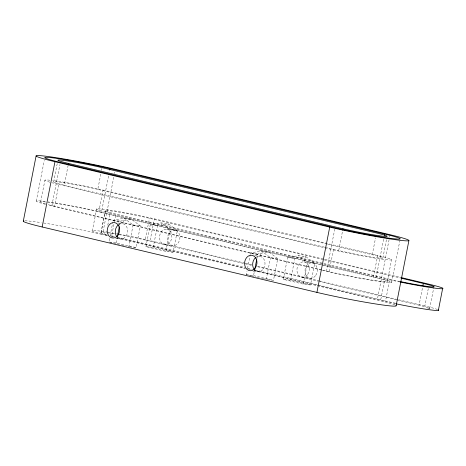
<?xml version="1.0" encoding="UTF-8"?>
<svg xmlns="http://www.w3.org/2000/svg" width="466" height="466" viewBox="0 0 466 466"><rect width="100%" height="100%" fill="white"/><g stroke="black" fill="none" stroke-linecap="round" stroke-linejoin="round"><path stroke-width="0.35" stroke-dasharray="2.33 1.75" d="M36.284 201.131L44.264 160.467M40.641 201.982L44.911 180.225M53.631 181.932L57.347 162.978M321.534 270.117L51.843 205.908L59.963 164.533M47.579 202.192A36.633 1.916 11.1 0 1 97.819 211.599L374.367 277.439A36.633 1.916 11.1 0 1 379.691 281.184A36.633 1.916 11.1 0 1 330.132 271.859L54.551 206.252L58.821 184.495L57.854 184.262A36.633 1.916 11.1 0 1 51.709 182.701M324.575 247.161L64.238 185.183L68.094 165.529M326.975 243.98L97.767 189.412L100.936 173.265M101.489 170.457L101.903 168.354M92.297 231.054L96.648 208.803M98.809 211.832L103.079 190.076L102.089 189.837A36.633 1.916 11.1 0 0 52.53 180.517M322.239 270.286L327.557 271.55A41.078 2.149 11.1 0 0 383.128 282A41.078 2.149 11.1 0 0 377.157 277.8L101.466 212.164L108.741 175.065M101.087 232.33L105.351 210.568M101.023 232.703L105.293 210.941M107.465 235.767L102.508 234.584L113.92 176.404M114.479 173.568L114.758 172.146M107.267 235.342L105.852 235.004L106.539 231.497M107.78 225.177L110.122 213.247A36.633 1.916 11.1 0 1 103.918 209.292A36.633 1.916 11.1 0 1 154.38 218.828L400.818 277.497M109.621 238.464L108.933 241.976L116.174 242.885L136.095 247.627L140.365 225.87L131.255 219.148L124.014 218.234L113.197 220.214L112.923 221.618M110.168 235.656L112.789 222.323M114.496 236.466L111.671 235.79L114.287 222.451M114.42 221.752L115.935 214.034L110.564 212.682A27.68 1.45 11.1 0 1 110.844 210.941A27.68 1.45 11.1 0 1 142.858 216.754L323.55 259.702M116.174 242.885L117.135 237.975M119.616 225.34L120.444 221.129L131.255 219.148M123.158 222.585L124.014 218.234L133.119 224.956L140.365 225.87M133.119 224.956L128.849 246.718L126.793 246.229M251.343 265.288L145.194 240.013L149.464 218.257M145.945 246.642L150.215 224.88L161.026 222.899L168.273 223.814L177.377 230.536L173.107 252.292L165.867 251.384L145.945 246.642L153.186 247.551L173.107 252.292M245.005 263.173L150.11 240.584L154.38 218.828M153.186 247.551L157.456 225.794L168.273 223.814L167.416 228.165M165.867 251.384L170.137 229.621L161.026 222.899M251.116 275.825L246.31 274.678L246.997 271.171M247.545 268.364L250.16 255.024M250.3 254.325L250.574 252.922L261.391 250.941L268.632 251.856L277.736 258.578L273.472 280.334L264.17 278.93M246.31 274.678L253.551 275.592L254.652 269.977M256.853 258.747L257.82 253.836L268.632 251.856M260.535 255.292L261.391 250.941L270.496 257.663L277.736 258.578M266.226 279.419L270.496 257.663M283.322 279.344L287.592 257.587L298.403 255.607L305.649 256.521L314.754 263.243L310.484 285L303.244 284.085L283.322 279.344L290.563 280.258L310.484 285M290.563 280.258L294.832 258.502L305.649 256.521L304.793 260.873M303.244 284.085L307.513 262.329L298.403 255.607M326.491 271.294L334.745 229.208M329.142 271.626L333.411 249.869L324.918 247.848M327.685 244.149L373.056 254.949A27.75 1.45 11.1 0 1 377.093 257.785A27.75 1.45 11.1 0 1 339.551 250.725L338.724 250.533L342.44 231.579M372.252 254.756L375.555 237.91M373.4 277.206L377.67 255.444L327.423 243.485M376.109 277.55L383.669 239.029M382.86 258.013L386.582 239.058M394.976 304.991A49.961 2.615 11.1 0 0 377.262 299.999L389.093 239.687M389.646 236.85L390.065 234.724M395.622 303.733A36.633 1.916 11.1 0 1 380.617 300.419L384.887 278.662L110.122 213.247M387.31 281.476L391.58 259.719M395.494 303.215A27.68 1.45 11.1 0 1 392.139 302.492L385.533 300.989L389.803 279.233L115.935 214.034M391.667 282.332L399.787 240.951M427.753 308.678A27.68 1.45 11.1 0 0 424.439 306.564L419.062 305.218L422.645 286.969M437.551 309.529A36.633 1.916 11.1 0 0 424.875 305.999L428.318 288.454M429.646 308.678L433.776 287.621M113.197 220.214L120.444 221.129M150.215 224.88L157.456 225.794M117.875 223.01L122.564 223.598M166.822 229.179A7.771 6.163 -82.8 0 1 170.428 241.534A7.771 6.163 -82.8 0 1 159.879 239.891A7.771 6.163 -82.8 0 1 166.822 229.179L174.872 230.192A7.771 6.163 -82.8 0 1 178.478 242.553A7.771 6.163 -82.8 0 1 167.923 240.905A7.771 6.163 -82.8 0 1 174.872 230.192M170.137 229.621L177.377 230.536M250.574 252.922L257.82 253.836M287.592 257.587L294.832 258.502M254.576 255.63L259.941 256.306M303.896 261.845L314.754 263.243M115.644 238.388L120.339 238.982M164.597 244.557L172.641 245.57M129.513 246.799L136.095 247.627M253.021 271.096L257.715 271.684M302.277 277.305L310.321 278.319M389.803 279.233L396.409 280.736A27.68 1.45 11.1 0 0 400.457 281.598M145.194 240.013L138.588 238.51A27.68 1.45 11.1 0 0 119.127 234.666M103.079 190.076L326.713 243.316M97.767 189.412L96.945 189.213A27.75 1.45 11.1 0 0 59.398 182.154A27.75 1.45 11.1 0 0 63.434 184.99L64.238 185.183M325.28 247.33L338.724 250.533M58.821 184.495L324.214 247.679M333.411 249.869L334.402 250.102A36.633 1.916 11.1 0 0 383.961 259.422A36.633 1.916 11.1 0 0 378.637 255.677L377.67 255.444M324.26 259.871L400.684 278.068M101.466 212.164L100.394 211.908A41.078 2.149 11.1 0 0 48.184 201.912M245.71 263.342L252.793 265.032M257.75 266.208L319.361 280.876M320.066 281.045L397.964 299.591M398.675 299.76L424.875 305.999M257.715 266.802L317.864 281.126M318.575 281.295L396.415 299.824M397.125 299.993L419.062 305.218M117.327 237.136L244.708 267.461M247.539 268.136L251.786 269.15M255.321 269.989L385.533 300.989M110.809 236.186L114.351 237.031M117.182 237.701L244.65 268.049M248.192 268.894L253.149 270.076M253.859 270.245L380.617 300.419M111.712 236.775L113.127 237.112M116.669 237.957L245.547 268.637M254.046 270.664L377.262 299.999M253.551 275.592L273.472 280.334M109.621 242.139L116.488 243.77M117.176 243.934L121.294 244.918M121.981 245.081L126.105 246.06M251.803 275.988L255.927 276.967M256.609 277.13L260.733 278.115M261.42 278.278L263.482 278.767M54.551 206.252L53.59 206.024A36.633 1.916 11.1 0 1 47.439 204.463M51.843 205.908L50.8 205.657A41.078 2.149 11.1 0 1 47.998 204.97M110.326 235.452L111.671 235.79M24.879 220.826A49.961 2.615 11.1 0 1 41.2 222.631M43.635 223.004A49.961 2.615 11.1 0 1 102.508 234.584M119.127 224.286A7.771 6.163 -82.8 0 1 126.723 226.849A7.771 6.163 -82.8 0 1 125.535 236.81A7.771 6.163 -82.8 0 1 117.543 237.573M256.149 257.215A7.771 6.163 -82.8 0 1 263.96 259.294A7.771 6.163 -82.8 0 1 263.01 269.4A7.771 6.163 -82.8 0 1 254.919 270.28M45.452 204.318A41.078 2.149 11.1 0 1 45.621 201.562M49.856 182.189A36.633 1.916 11.1 0 1 50.573 180.284M45.592 203.945A36.633 1.916 11.1 0 1 46.303 202.046M105.852 235.004A36.633 1.916 11.1 0 1 106.341 231.998M108.258 232.301A36.633 1.916 11.1 0 1 114.508 233.35M116.535 233.705A36.633 1.916 11.1 0 1 118.62 234.078M119.325 234.206A36.633 1.916 11.1 0 1 150.11 240.584M106.295 234.439A27.68 1.45 11.1 0 1 106.574 232.697M107.128 232.767A27.68 1.45 11.1 0 1 114.951 233.949M399.892 281.971A36.633 1.916 11.1 0 1 384.887 278.662M315.797 275.342A7.771 6.163 -82.8 0 0 312.331 262.911A7.771 6.163 -82.8 0 0 305.271 273.513A7.771 6.163 -82.8 0 0 315.797 275.342M307.752 274.328A7.771 6.163 -82.8 0 0 304.281 261.898A7.771 6.163 -82.8 0 0 297.226 272.499A7.771 6.163 -82.8 0 0 307.752 274.328"/><path stroke-width="0.7" d="M23.3 221.181L36.109 155.906M395.919 305.504A49.961 2.615 11.1 0 1 370.563 303.127A49.961 2.615 11.1 0 1 316.909 292.392L42.156 226.977L54.965 161.702A49.961 2.615 11.1 0 1 46.489 156.308A49.961 2.615 11.1 0 1 115.318 169.309L390.065 234.724A49.961 2.615 11.1 0 1 398.541 240.118A49.961 2.615 11.1 0 1 329.712 227.117L54.965 161.702M68.234 164.83L68.508 163.426L67.704 163.234A27.75 1.45 11.1 0 1 63.667 160.397A27.75 1.45 11.1 0 1 101.209 167.457L377.326 233.192A27.75 1.45 11.1 0 1 381.363 236.029A27.75 1.45 11.1 0 1 343.815 228.969L68.508 163.426M109.726 170.073L110.005 168.645L108.933 168.395A41.078 2.149 11.1 0 0 53.363 157.939A41.078 2.149 11.1 0 0 59.333 162.145L336.097 228.031A41.078 2.149 11.1 0 0 391.667 238.481A41.078 2.149 11.1 0 0 385.691 234.281L110.005 168.645M117.415 236.571L119.343 226.744M254.791 269.278L256.719 259.451M316.909 292.392L329.718 227.117M342.714 230.175L342.993 228.771M384.368 235.458L384.648 234.031M396.117 305.795L408.921 240.52M422.918 285.565L423.332 283.456L401.395 278.237M438.349 310.449L442.7 288.192M401.529 277.666L429.145 284.243A36.633 1.916 11.1 0 1 439.828 288.67A36.633 1.916 11.1 0 1 400.603 282.116M423.332 283.456L428.703 284.808A27.68 1.45 11.1 0 1 429.669 286.701A27.68 1.45 11.1 0 1 400.457 281.598M42.156 226.977A49.961 2.615 11.1 0 1 23.533 220.971M116.972 236.955A7.771 6.163 -82.8 0 1 118.428 224.758M254.349 269.657A7.771 6.163 -82.8 0 1 255.805 257.465M438.43 309.954A36.633 1.916 11.1 0 1 396.333 303.879M255.502 267.647A7.771 6.163 -82.8 0 0 251.896 255.292A7.771 6.163 -82.8 0 0 244.947 266.004A7.771 6.163 -82.8 0 0 255.502 267.647M118.125 234.946A7.771 6.163 -82.8 0 0 114.519 222.585A7.771 6.163 -82.8 0 0 107.57 233.297A7.771 6.163 -82.8 0 0 118.125 234.946"/></g></svg>
